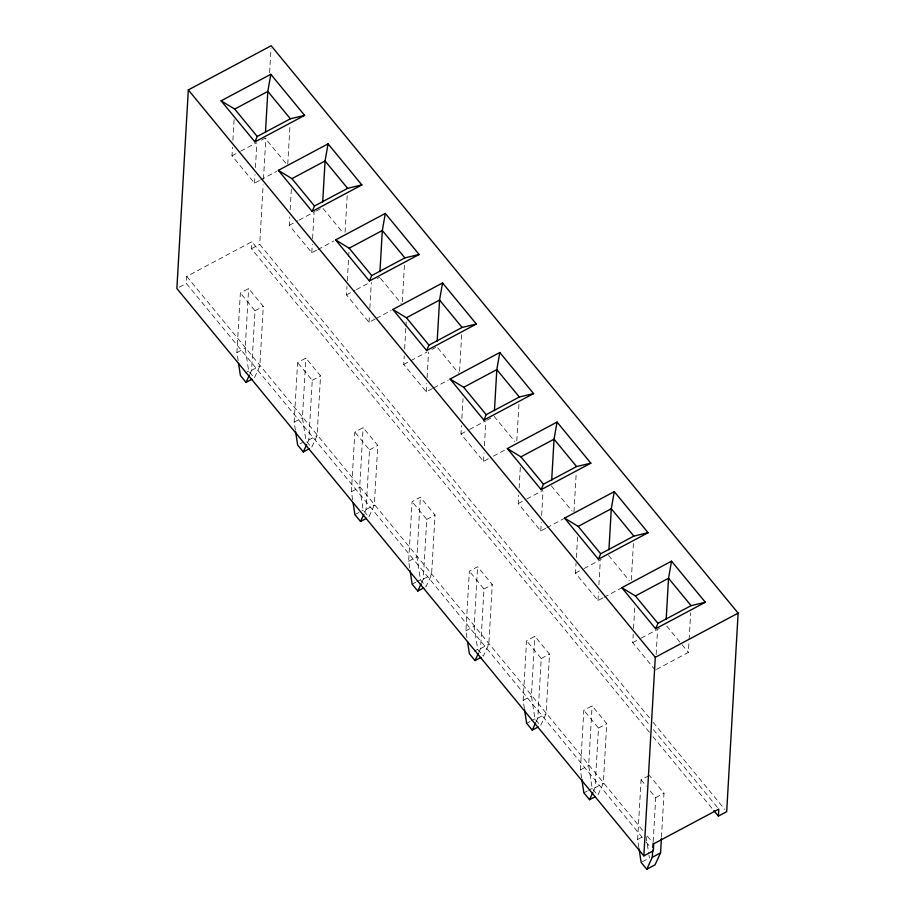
<?xml version="1.0" encoding="UTF-8"?>
<svg xmlns="http://www.w3.org/2000/svg" width="915" height="915" viewBox="0 0 915 915"><rect width="100%" height="100%" fill="white"/><g stroke="black" fill="none" stroke-linecap="round" stroke-linejoin="round"><path stroke-width="0.69" stroke-dasharray="4.58 3.43" d="M642.421 837.58L186.351 283.444L186.752 276.433L251.831 241.72L649.753 725.218M259.448 180.564L254.542 183.183L231.998 155.802L232.49 147.304M232.902 140.224L234.126 118.996M238.152 360.704L236.916 352.618L240.359 292.96L248.64 288.545L263.291 306.342L259.849 366L254.336 377.952L248.708 371.113L245.197 348.192L248.64 288.545M254.542 183.183L255.022 174.685M255.434 167.617L256.818 143.541M649.353 732.217L251.431 248.731L251.831 241.72M249.909 374.006L251.568 370.415L255.011 310.757L240.359 292.96M649.467 717.875L259.711 244.316L263.143 184.75M263.474 179.077L265.842 137.936M269.605 72.697L271 48.587M287.756 164.094L289.964 125.87M316.693 250.115L311.786 252.734L289.243 225.353L289.735 216.866M290.147 209.787L291.37 188.547M295.396 430.256L294.161 422.17L297.604 362.512L305.885 358.097L320.536 375.893L317.093 435.551L311.58 447.504L305.953 440.664L302.442 417.755L305.885 358.097M311.786 252.734L312.267 244.248M312.598 238.586L314.062 213.092M307.703 442.357L308.812 439.966L312.255 380.32L297.604 362.512M345.081 232.238L347.288 194.003M375.161 319.015L369.031 322.297L346.488 294.904L346.979 286.418M347.311 280.756L348.615 258.099M348.695 256.68L349.015 251.019M352.641 499.807L351.406 491.721L354.848 432.074L363.129 427.648L377.781 445.445L374.338 505.103L368.825 517.067L363.198 510.215L359.687 487.306L363.129 427.648M369.031 322.297L369.431 315.218M369.843 308.138L371.307 282.655M364.948 511.908L366.057 509.518L369.5 449.871L354.848 432.074M402.325 301.79L404.533 263.566M432.406 388.578L426.276 391.849L403.732 364.467L404.224 355.969M404.636 348.89L405.86 327.65M405.94 326.232L406.18 321.988M409.68 568.021L408.65 561.272L412.093 501.626L420.374 497.2L435.025 515.008L431.583 574.654L426.07 586.618L420.443 579.767L416.931 556.858L420.374 497.2M426.276 391.849L426.756 383.351M427.088 377.689L428.552 352.206M421.643 582.661L423.302 579.081L426.745 519.423L412.093 501.626M459.57 371.341L461.698 334.535M488.427 458.781L483.52 461.4L460.977 434.019L461.469 425.521M461.881 418.441L463.024 398.62M466.925 637.572L465.895 630.835L469.338 571.177L477.619 566.762L492.27 584.559L488.827 644.206L483.314 656.169L477.687 649.33L474.176 626.409L477.619 566.762M483.52 461.4L484.001 452.902M484.412 445.822L485.796 421.758M478.888 652.212L480.547 648.632L483.989 588.974L469.338 571.177M516.815 440.893L518.942 404.087M545.672 528.332L540.765 530.952L518.222 503.57L518.713 495.072M519.125 487.992L520.349 466.764M524.375 708.473L523.14 700.387L526.582 640.729L534.863 636.314L549.515 654.111L546.072 713.769L540.559 725.721L534.932 718.881L531.421 695.96L534.863 636.314M540.765 530.952L541.245 522.454M541.657 515.385L543.041 491.309M536.133 721.775L537.791 718.183L541.234 658.525L526.582 640.729M573.98 511.862L576.187 473.638M602.916 597.884L598.01 600.503L575.466 573.122L576.038 563.217M576.37 557.555L577.594 536.316M581.62 778.024L580.385 769.938L583.827 710.28L592.108 705.865L606.759 723.662L603.317 783.32L597.804 795.272L592.177 788.433L588.665 765.523L592.108 705.865M598.01 600.503L598.49 592.016M598.902 584.937L600.286 560.861M593.377 791.326L595.036 787.735L598.479 728.088L583.827 710.28M631.304 580.007L633.512 541.772M655.254 670.066L632.711 642.673L633.203 634.187M633.523 628.525L634.758 607.286M638.864 847.576L637.629 839.49L641.072 779.843L648.175 776.046M656.146 654.488L657.53 630.424M653.184 841.663L655.723 797.64L649.684 790.308M661.465 837.248L664.004 793.213L649.353 775.417M656.478 669.403L688.389 652.384L689.041 641.06M689.121 639.642L690.676 612.741M231.998 155.802L239.364 151.879M240.588 151.215L256.543 142.706M261.461 140.087L265.144 138.131L285.869 163.316M260.672 179.912L276.627 171.402M289.243 225.353L297.832 220.778M299.068 220.115L315.023 211.605M316.247 210.953L322.389 207.682L343.114 232.879M179.237 287.23L186.351 283.444M251.431 248.731L259.711 244.316M317.917 249.463L333.872 240.954M255.011 310.757L263.291 306.342M236.916 352.618L245.197 348.192M346.488 294.904L355.077 290.329M356.312 289.678L369.809 282.472M377.174 278.549L379.634 277.234M245.151 373L248.708 371.113M251.568 370.415L259.849 366M376.385 318.363L391.117 310.505M312.255 380.32L320.536 375.893M294.161 422.17L302.442 417.755M403.732 364.467L427.053 352.023M431.96 349.404L435.643 347.448M300.029 443.821L302.396 442.551M308.812 439.966L317.093 435.551M433.63 387.914L448.361 380.068M369.5 449.871L377.781 445.445M351.406 491.721L359.687 487.306M460.977 434.019L468.343 430.084M469.567 429.432L485.522 420.923M486.757 420.271L492.888 417M354.906 514.63L363.198 510.215M366.057 509.518L374.338 505.103M493.334 456.162L505.606 449.62M426.745 519.423L435.025 515.008M408.65 561.272L416.931 556.858M518.222 503.57L525.587 499.647M526.811 498.984L542.767 490.474M412.15 584.193L415.707 582.295M416.885 581.666L420.443 579.767M423.302 579.081L431.583 574.654M546.896 527.681L564.075 518.519M483.989 588.974L492.27 584.559M465.895 630.835L474.176 626.409M575.466 573.122L582.832 569.199M584.056 568.547L601.246 559.374M474.13 651.217L477.687 649.33M480.547 648.632L488.827 644.206M604.14 597.232L621.319 588.071M541.234 658.525L549.515 654.111M523.14 700.387L531.421 695.96M632.711 642.673L640.077 638.75M641.301 638.098L660.939 627.621M526.64 723.296L530.197 721.397M531.375 720.768L534.932 718.881M537.791 718.183L546.072 713.769M598.479 728.088L606.759 723.662M580.385 769.938L588.665 765.523M583.884 792.848L587.441 790.96M588.62 790.331L592.177 788.433M595.036 787.735L603.317 783.32M655.723 797.64L664.004 793.213M637.629 839.49L644.732 835.704M642.319 861.77L649.421 857.984L648.998 855.285M380.526 278.332L401.262 303.528M437.77 347.883L458.507 373.08M494.111 416.348L514.848 441.533M551.356 485.899L572.092 511.085M608.601 555.451L629.337 580.648M666.749 626.1L681.172 643.622M682.075 644.72L688.389 652.384M653.093 722.29L724.863 809.489M653.39 729.632L717.898 808.002M652.99 736.644L712.945 809.489M641.072 779.843L646.242 786.122M186.752 276.433L643.725 831.678M647.363 836.093L651.903 841.606M646.047 841.994L650.599 847.507M646.116 836.424L648.792 853.947"/><path stroke-width="1.37" d="M188.318 89.933L176.869 288.5L643.84 855.88L653.321 850.824L653.722 843.813L718.801 809.112L718.401 816.111L726.682 811.697L738.131 613.13L271.16 45.75L188.318 89.933L655.289 657.313L643.84 855.88M265.464 132.469L267.832 91.409L270.817 74.298L221.11 100.81L254.919 141.894L304.626 115.382L270.817 74.298M322.709 202.021L325.077 160.96L328.062 143.861L278.354 170.362L312.164 211.445L361.871 184.933L328.062 143.861M379.954 271.572L382.321 230.511L385.307 213.412L335.599 239.924L369.408 280.997L419.116 254.484L385.307 213.412M437.198 341.123L439.566 300.063L442.551 282.964L392.844 309.476L426.653 350.548L476.36 324.036L442.551 282.964M494.443 410.675L496.811 369.626L499.796 352.515L450.089 379.027L483.898 420.099L533.605 393.587L499.796 352.515M551.688 480.238L554.055 439.177L557.041 422.067L507.333 448.579L541.142 489.662L590.85 463.15L557.041 422.067M608.933 549.789L611.3 508.729L614.285 491.63L564.578 518.13L598.387 559.214L648.095 532.702L614.285 491.63M639.07 848.926L641.129 862.399L646.768 869.25L652.281 857.286L652.692 850.184M652.852 847.347L653.093 843.092M666.177 619.341L668.545 578.28L671.53 561.181L621.823 587.693L655.632 628.765L705.339 602.253L671.53 561.181M646.768 869.25L655.049 864.835L660.561 852.871L661.385 838.666M254.919 141.894L257.229 136.461L290.375 118.79L304.626 115.382M312.164 211.445L314.474 206.012L347.62 188.341L361.871 184.933M369.408 280.997L371.719 275.575L404.865 257.893L419.116 254.484M426.653 350.548L428.963 345.127L462.098 327.456L476.36 324.036M483.898 420.099L486.208 414.678L519.343 397.007L533.605 393.587M541.142 489.662L543.453 484.229L576.587 466.559L590.85 463.15M598.387 559.214L600.698 553.781L633.832 536.11L648.095 532.702M655.632 628.765L657.942 623.344L691.077 605.661L705.339 602.253M238.563 363.392L240.416 375.527L246.055 382.379L249.36 375.196M295.602 431.606L297.661 445.079L303.3 451.93L306.605 444.747M353.053 502.507L354.906 514.63L360.544 521.481L363.85 514.31M410.092 570.708L412.15 584.193L417.789 591.033L421.094 583.862M467.542 641.609L469.395 653.745L475.034 660.584L478.339 653.413M524.581 709.823L526.64 723.296L532.278 730.147L535.584 722.964M581.826 779.374L583.884 792.848L589.523 799.699L592.829 792.516M221.11 100.81L234.697 109.079L267.832 91.409L290.375 118.79M278.354 170.362L291.942 178.631L325.077 160.96L347.62 188.341M335.599 239.924L349.187 248.194L382.321 230.511L404.865 257.893M246.055 382.379L251.968 379.222M392.844 309.476L406.432 317.745L439.566 300.063L462.098 327.456M303.3 451.93L309.213 448.773M450.089 379.027L463.676 387.297L496.811 369.626L519.343 397.007M360.544 521.481L366.457 518.325M507.333 448.579L520.921 456.848L554.055 439.177L576.587 466.559M417.789 591.033L423.702 587.876M564.578 518.13L578.166 526.399L611.3 508.729L633.832 536.11M475.034 660.584L480.947 657.428M621.823 587.693L635.41 595.962L668.545 578.28L691.077 605.661M655.289 657.313L738.131 613.13M532.278 730.147L538.192 726.99M589.523 799.699L595.436 796.542M652.281 857.286L660.561 852.871M234.697 109.079L257.229 136.461M291.942 178.631L314.474 206.012M349.187 248.194L371.719 275.575M406.432 317.745L428.963 345.127M463.676 387.297L486.208 414.678M520.921 456.848L543.453 484.229M578.166 526.399L600.698 553.781M635.41 595.962L657.942 623.344M713.86 810.599L718.401 816.111"/></g></svg>
